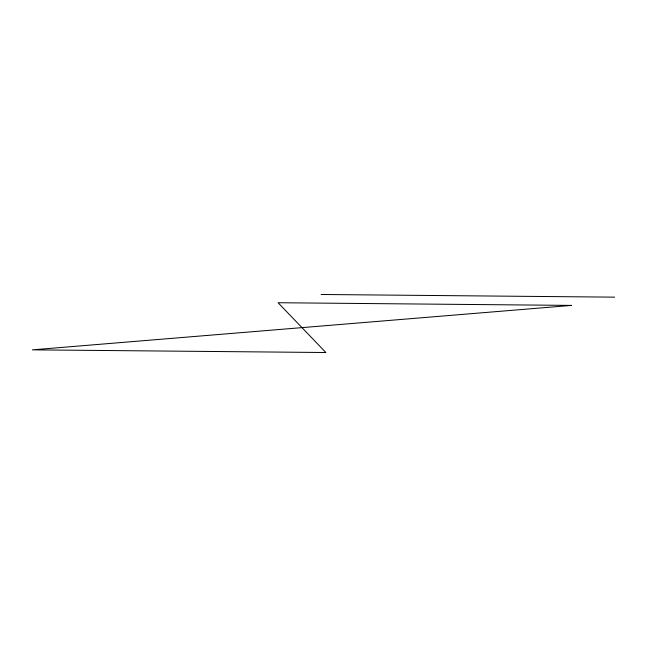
<?xml version="1.0" encoding="UTF-8"?>
<svg xmlns="http://www.w3.org/2000/svg" width="647" height="647" viewBox="0 0 647 647"><rect width="100%" height="100%" fill="white"/><g stroke="black" fill="none" stroke-linecap="round" stroke-linejoin="round"><path stroke-width="0.97" d="M321.13 294.482L614.65 297.151M571.6 305.408L32.35 349.849L325.87 352.518L278.081 302.731L571.6 305.408"/></g></svg>
